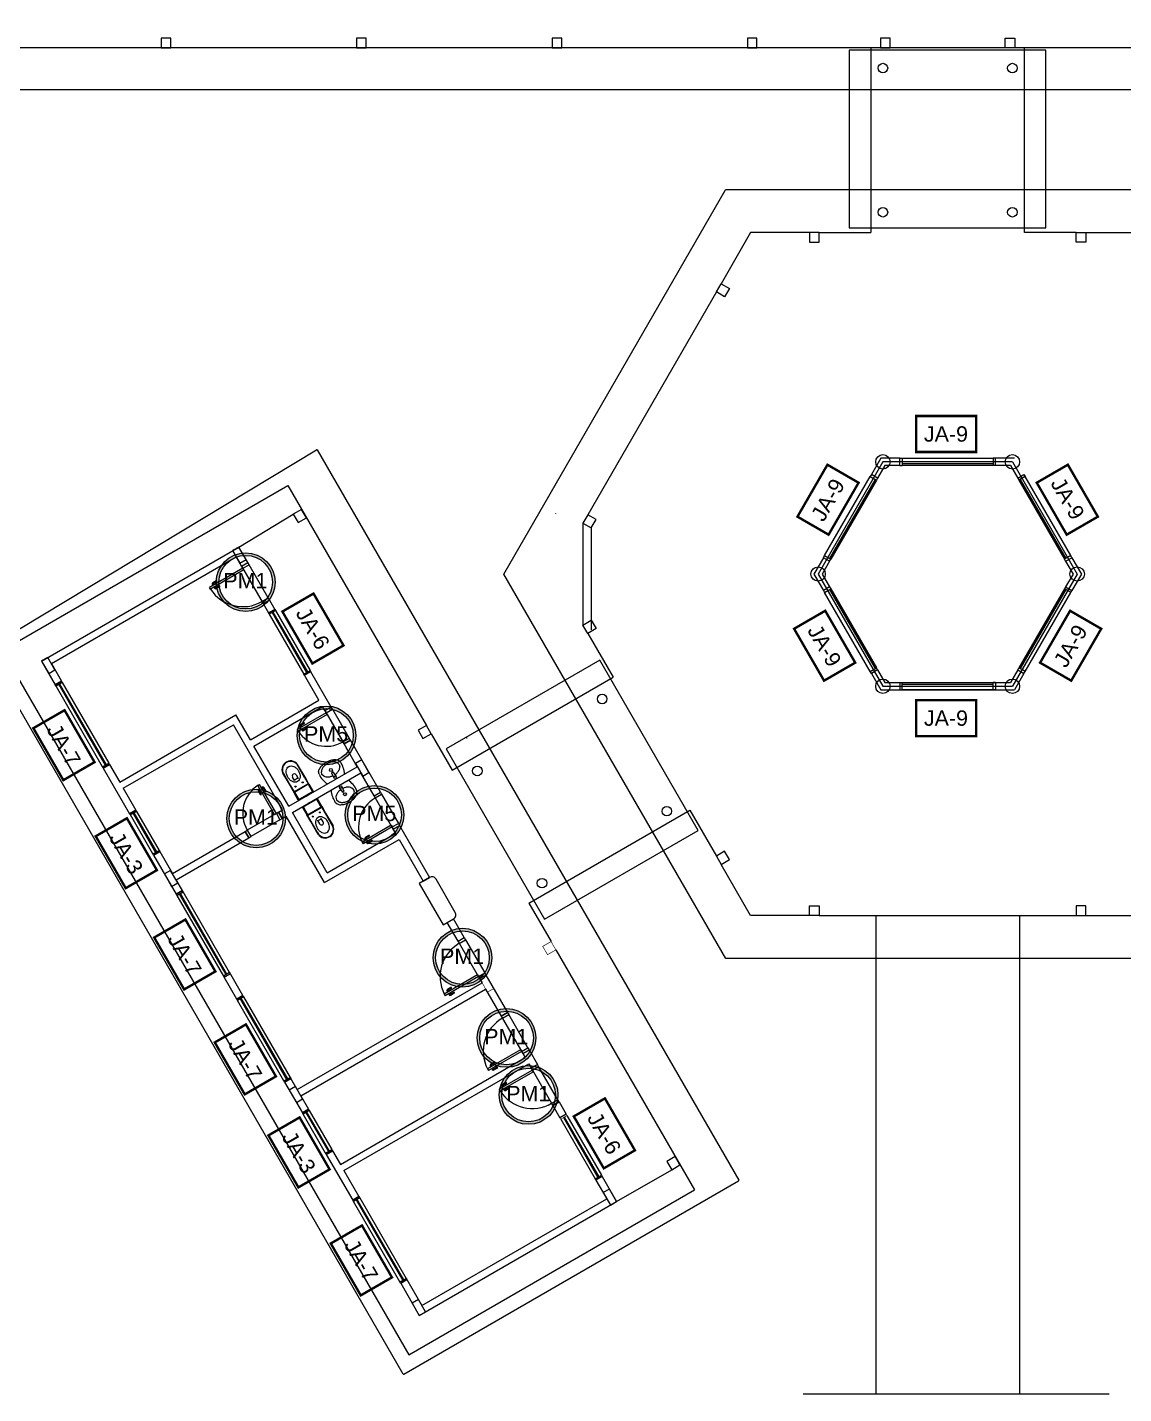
# Model space of a CAD drawing. Header units: inches. Extents: x 48 to 253, y 44 to 126.
# Drawn here: x 173.01 to 195.87, y 76.75 to 105.23 of the extents above; entities that cross this region are included whole.
import ezdxf

# ---------------------------------------------------------------- set-up
doc = ezdxf.new("R2010")
doc.units = ezdxf.units.IN
doc.header["$LTSCALE"] = 100
doc.header["$MEASUREMENT"] = 0
doc.layers.add('ARQ-SMB-1_100', color=1, linetype='Continuous')
doc.layers.add('ARQ-SMB-1_250', color=1, linetype='Continuous')
doc.layers.add('REV-FNDE', color=1, linetype='Continuous', lineweight=30)
doc.styles.add('ESC-50-A20', font='arial.ttf', dxfattribs={"height": 0.1})

msp = doc.modelspace()

# ---------------------------------------------------------------- hatches: boundary and pattern name
at = {"layer": 'ARQ-SMB-1_100'}
h = msp.add_hatch(color=252, dxfattribs=at)
edge = h.paths.add_edge_path()
edge.add_arc((177.565, 93.664), 0.612, 0, 360)
edge = h.paths.add_edge_path(flags=17)
edge.add_arc((177.565, 93.664), 0.559, 0, 360)
h = msp.add_hatch(color=252, dxfattribs=at)
edge = h.paths.add_edge_path()
edge.add_arc((179.249, 90.471), 0.612, 0, 360)
edge = h.paths.add_edge_path(flags=17)
edge.add_arc((179.249, 90.471), 0.559, 0, 360)
h = msp.add_hatch(color=252, dxfattribs=at)
edge = h.paths.add_edge_path()
edge.add_arc((180.251, 88.815), 0.612, 0, 360)
edge = h.paths.add_edge_path(flags=17)
edge.add_arc((180.251, 88.815), 0.559, 0, 360)
h = msp.add_hatch(color=252, dxfattribs=at)
edge = h.paths.add_edge_path()
edge.add_arc((177.782, 88.738), 0.612, 0, 360)
edge = h.paths.add_edge_path(flags=17)
edge.add_arc((177.782, 88.738), 0.559, 0, 360)
h = msp.add_hatch(color=252, dxfattribs=at)
edge = h.paths.add_edge_path()
edge.add_arc((182.084, 85.838), 0.612, 0, 360)
edge = h.paths.add_edge_path(flags=17)
edge.add_arc((182.084, 85.838), 0.559, 0, 360)
h = msp.add_hatch(color=252, dxfattribs=at)
edge = h.paths.add_edge_path()
edge.add_arc((183.003, 84.165), 0.612, 0, 360)
edge = h.paths.add_edge_path(flags=17)
edge.add_arc((183.003, 84.165), 0.559, 0, 360)
h = msp.add_hatch(color=252, dxfattribs=at)
edge = h.paths.add_edge_path()
edge.add_arc((183.462, 82.977), 0.612, 0, 360)
edge = h.paths.add_edge_path(flags=17)
edge.add_arc((183.462, 82.977), 0.559, 0, 360)

# ---------------------------------------------------------------- linework, layer by layer
at = {"layer": 'ARQ-SMB-1_100', "color": 252, "ltscale": 10, "const_width": 0.05}
for points in [[(191.541, 96.377), (192.791, 96.377), (192.791, 97.127), (191.541, 97.127)], [(189.716, 94.654), (190.341, 95.737), (189.692, 96.112), (189.067, 95.029)], [(194.68, 94.654), (194.055, 95.737), (194.704, 96.112), (195.329, 95.029)], [(178.33, 93.052), (178.955, 91.97), (179.604, 92.345), (178.979, 93.427)], [(189.622, 91.611), (188.997, 92.693), (189.646, 93.068), (190.271, 91.986)], [(194.774, 91.611), (195.399, 92.693), (194.75, 93.068), (194.125, 91.986)], [(191.541, 90.455), (192.791, 90.455), (192.791, 91.205), (191.541, 91.205)], [(173.139, 90.621), (173.764, 89.538), (174.414, 89.913), (173.789, 90.996)], [(174.439, 88.369), (175.064, 87.287), (175.714, 87.662), (175.089, 88.744)], [(175.658, 86.258), (176.283, 85.176), (176.933, 85.551), (176.308, 86.633)], [(176.921, 84.072), (177.546, 82.989), (178.195, 83.364), (177.57, 84.447)], [(184.405, 82.53), (185.03, 81.448), (185.679, 81.823), (185.054, 82.905)], [(178.039, 82.134), (178.664, 81.051), (179.314, 81.426), (178.689, 82.509)], [(179.339, 79.882), (179.964, 78.8), (180.614, 79.175), (179.989, 80.257)]]:
    msp.add_lwpolyline(points, close=True, dxfattribs=at)
at = {"layer": 'ARQ-SMB-1_100', "color": 252}
for centre, radius in [((177.565, 93.664), 0.612), ((177.565, 93.664), 0.559), ((179.249, 90.471), 0.612), ((179.249, 90.471), 0.559), ((180.251, 88.815), 0.612), ((177.782, 88.738), 0.612), ((177.782, 88.738), 0.559), ((180.251, 88.815), 0.559), ((182.084, 85.838), 0.612), ((182.084, 85.838), 0.559), ((183.003, 84.165), 0.612), ((183.003, 84.165), 0.559), ((183.462, 82.977), 0.612), ((183.462, 82.977), 0.559)]:
    msp.add_circle(centre, radius, dxfattribs=at)
at = {"layer": 'REV-FNDE', "color": 252, "ltscale": 10}
for p, q in [((221.398, 104.803), (162.998, 104.803)), ((190.598, 104.803), (190.598, 100.949)), ((193.798, 100.949), (193.798, 104.803)), ((182.943, 93.834), (187.568, 101.844)), ((187.576, 101.849), (196.82, 101.849)), ((189.518, 100.949), (190.598, 100.949)), ((194.878, 100.949), (193.798, 100.949)), ((195.078, 100.949), (196.306, 100.949)), ((187.376, 99.712), (184.696, 95.07)), ((172.141, 92.264), (179.041, 96.423)), ((179.055, 96.419), (187.842, 81.198)), ((190.848, 96.172), (189.498, 93.834)), ((190.805, 96.247), (190.608, 95.906)), ((190.891, 96.097), (190.738, 95.831)), ((191.198, 96.247), (190.805, 96.247)), ((193.548, 96.172), (190.848, 96.172)), ((191.198, 96.097), (190.891, 96.097)), ((191.198, 96.097), (191.198, 96.247)), ((191.198, 96.247), (191.248, 96.247)), ((191.198, 96.097), (191.248, 96.097)), ((191.248, 96.247), (191.248, 96.097)), ((191.248, 96.247), (193.148, 96.247)), ((193.148, 96.127), (191.248, 96.127)), ((193.148, 96.097), (191.248, 96.097)), ((193.198, 96.247), (193.148, 96.247)), ((193.148, 96.247), (193.148, 96.097)), ((193.198, 96.097), (193.148, 96.097)), ((193.591, 96.247), (193.198, 96.247)), ((193.198, 96.097), (193.198, 96.247)), ((193.505, 96.097), (193.198, 96.097)), ((193.505, 96.097), (193.658, 95.831)), ((193.548, 96.172), (194.898, 93.834)), ((189.633, 94.218), (190.583, 95.863)), ((190.687, 95.803), (189.737, 94.158)), ((190.713, 95.788), (189.763, 94.143)), ((190.608, 95.906), (190.583, 95.863)), ((190.583, 95.863), (190.713, 95.788)), ((190.738, 95.831), (190.608, 95.906)), ((190.738, 95.831), (190.713, 95.788)), ((193.658, 95.831), (193.788, 95.906)), ((193.658, 95.831), (193.683, 95.788)), ((193.813, 95.863), (193.683, 95.788)), ((193.683, 95.788), (194.633, 94.143)), ((193.709, 95.803), (194.659, 94.158)), ((193.788, 95.906), (193.813, 95.863)), ((194.763, 94.218), (193.813, 95.863)), ((172.489, 92.241), (178.443, 95.678)), ((178.443, 95.678), (181.331, 90.677)), ((177.422, 94.396), (178.557, 95.08)), ((184.596, 94.897), (184.596, 92.77)), ((184.77, 94.797), (184.77, 92.67)), ((173.309, 92.021), (177.422, 94.396)), ((177.61, 94.071), (177.422, 94.396)), ((173.514, 91.966), (177.367, 94.191)), ((177.48, 93.996), (177.367, 94.191)), ((177.48, 93.996), (177.61, 94.071)), ((177.48, 93.996), (177.61, 94.071)), ((177.48, 93.996), (177.93, 93.217)), ((177.505, 93.953), (177.48, 93.996)), ((177.505, 93.953), (177.635, 94.028)), ((177.635, 94.028), (177.61, 94.071)), ((178.035, 93.335), (177.635, 94.028)), ((189.608, 94.174), (189.411, 93.834)), ((189.738, 94.099), (189.585, 93.834)), ((189.608, 94.174), (189.633, 94.218)), ((189.738, 94.099), (189.608, 94.174)), ((189.633, 94.218), (189.763, 94.143)), ((189.738, 94.099), (189.763, 94.143)), ((194.763, 94.218), (194.633, 94.143)), ((194.658, 94.099), (194.633, 94.143)), ((194.658, 94.099), (194.788, 94.174)), ((194.658, 94.099), (194.811, 93.834)), ((194.788, 94.174), (194.763, 94.218)), ((194.788, 94.174), (194.985, 93.834)), ((177.505, 93.953), (176.812, 93.553)), ((177.525, 93.919), (176.832, 93.519)), ((176.952, 93.692), (176.883, 93.652)), ((177.525, 93.919), (177.505, 93.953)), ((187.571, 85.819), (182.943, 93.834)), ((189.411, 93.834), (189.608, 93.493)), ((189.498, 93.834), (190.848, 91.495)), ((189.585, 93.834), (189.738, 93.568)), ((194.898, 93.834), (193.548, 91.495)), ((194.811, 93.834), (194.658, 93.568)), ((194.985, 93.834), (194.788, 93.493)), ((176.832, 93.519), (176.812, 93.553)), ((176.91, 93.615), (176.866, 93.59)), ((176.866, 93.59), (176.869, 93.586)), ((176.872, 93.611), (176.879, 93.598)), ((176.889, 93.621), (176.897, 93.608)), ((176.891, 93.547), (176.889, 93.551)), ((176.935, 93.572), (176.891, 93.547)), ((176.962, 93.674), (176.893, 93.634)), ((176.912, 93.541), (176.904, 93.554)), ((176.91, 93.615), (176.912, 93.611)), ((176.929, 93.551), (176.922, 93.564)), ((176.935, 93.572), (176.932, 93.576)), ((177.012, 93.588), (176.943, 93.548)), ((177.022, 93.57), (176.953, 93.53)), ((189.738, 93.568), (189.608, 93.493)), ((189.608, 93.493), (189.633, 93.45)), ((189.633, 93.45), (189.763, 93.525)), ((190.583, 91.804), (189.633, 93.45)), ((189.737, 93.51), (190.687, 91.864)), ((189.738, 93.568), (189.763, 93.525)), ((189.763, 93.525), (190.713, 91.879)), ((194.633, 93.525), (193.683, 91.879)), ((194.659, 93.51), (193.709, 91.864)), ((193.813, 91.804), (194.763, 93.45)), ((194.658, 93.568), (194.633, 93.525)), ((194.763, 93.45), (194.633, 93.525)), ((194.658, 93.568), (194.788, 93.493)), ((194.788, 93.493), (194.763, 93.45)), ((177.905, 93.26), (178.035, 93.335)), ((177.93, 93.217), (177.905, 93.26)), ((177.93, 93.217), (178.06, 93.292)), ((177.93, 93.217), (178.06, 93.292)), ((177.93, 93.217), (178.042, 93.022)), ((178.06, 93.292), (178.035, 93.335)), ((178.06, 93.292), (178.172, 93.097)), ((178.172, 93.097), (178.042, 93.022)), ((178.172, 93.097), (178.042, 93.022)), ((178.057, 92.996), (178.777, 91.749)), ((178.114, 93.029), (178.834, 91.782)), ((178.131, 93.039), (178.851, 91.792)), ((178.187, 93.071), (178.907, 91.824)), ((184.696, 92.597), (185.226, 91.681)), ((180.849, 77.161), (172.137, 92.25)), ((172.489, 92.241), (180.964, 77.562)), ((173.309, 92.021), (173.596, 91.523)), ((173.514, 91.966), (173.726, 91.598)), ((178.922, 91.798), (178.792, 91.723)), ((178.922, 91.798), (178.792, 91.723)), ((178.922, 91.798), (178.792, 91.723)), ((178.922, 91.798), (178.792, 91.723)), ((179.092, 91.204), (178.792, 91.723)), ((179.347, 91.062), (178.922, 91.798)), ((190.583, 91.804), (190.713, 91.879)), ((190.608, 91.761), (190.583, 91.804)), ((190.738, 91.836), (190.608, 91.761)), ((190.608, 91.761), (190.805, 91.42)), ((190.738, 91.836), (190.713, 91.879)), ((190.738, 91.836), (190.891, 91.57)), ((193.658, 91.836), (193.505, 91.57)), ((193.788, 91.761), (193.591, 91.42)), ((193.658, 91.836), (193.683, 91.879)), ((193.658, 91.836), (193.788, 91.761)), ((193.813, 91.804), (193.683, 91.879)), ((193.788, 91.761), (193.813, 91.804)), ((173.726, 91.598), (173.596, 91.523)), ((173.596, 91.523), (173.726, 91.598)), ((173.726, 91.598), (173.596, 91.523)), ((174.581, 89.817), (173.611, 91.497)), ((173.668, 91.53), (174.638, 89.85)), ((173.685, 91.54), (174.655, 89.86)), ((173.741, 91.572), (174.711, 89.892)), ((181.87, 89.743), (185.226, 91.681)), ((190.805, 91.42), (193.591, 91.42)), ((190.848, 91.495), (193.548, 91.495)), ((190.891, 91.57), (193.505, 91.57)), ((191.198, 91.57), (191.198, 91.42)), ((191.198, 91.57), (191.248, 91.57)), ((191.198, 91.42), (191.248, 91.42)), ((191.248, 91.42), (191.248, 91.57)), ((191.248, 91.57), (193.148, 91.57)), ((191.248, 91.54), (193.148, 91.54)), ((193.148, 91.42), (191.248, 91.42)), ((193.148, 91.42), (193.148, 91.57)), ((193.198, 91.57), (193.148, 91.57)), ((193.198, 91.42), (193.148, 91.42)), ((193.198, 91.57), (193.198, 91.42)), ((177.663, 90.379), (179.092, 91.204)), ((174.939, 89.498), (177.363, 90.898)), ((177.663, 90.379), (177.363, 90.898)), ((177.738, 90.249), (179.167, 91.074)), ((179.242, 90.944), (178.636, 90.594)), ((179.262, 90.909), (178.656, 90.559)), ((179.217, 90.987), (179.167, 91.074)), ((179.347, 91.062), (179.217, 90.987)), ((179.217, 90.987), (179.347, 91.062)), ((179.217, 90.987), (179.617, 90.294)), ((179.242, 90.944), (179.217, 90.987)), ((179.242, 90.944), (179.372, 91.019)), ((179.262, 90.909), (179.242, 90.944)), ((179.262, 90.909), (179.592, 90.338)), ((179.372, 91.019), (179.347, 91.062)), ((179.372, 91.019), (179.722, 90.413)), ((175.014, 89.368), (177.309, 90.693)), ((178.334, 88.918), (177.309, 90.693)), ((178.656, 90.559), (178.636, 90.594)), ((178.734, 90.656), (178.69, 90.631)), ((178.69, 90.631), (178.693, 90.626)), ((178.696, 90.651), (178.703, 90.638)), ((178.776, 90.732), (178.707, 90.692)), ((178.713, 90.661), (178.721, 90.648)), ((178.715, 90.587), (178.713, 90.592)), ((178.759, 90.612), (178.715, 90.587)), ((178.786, 90.715), (178.717, 90.675)), ((178.736, 90.582), (178.728, 90.595)), ((178.734, 90.656), (178.736, 90.651)), ((178.753, 90.592), (178.746, 90.605)), ((178.759, 90.612), (178.756, 90.617)), ((178.836, 90.628), (178.767, 90.588)), ((178.846, 90.611), (178.777, 90.571)), ((179.592, 90.338), (179.722, 90.413)), ((179.617, 90.294), (179.592, 90.338)), ((179.747, 90.369), (179.617, 90.294)), ((179.617, 90.294), (179.747, 90.369)), ((179.892, 89.818), (179.617, 90.294)), ((179.747, 90.369), (179.722, 90.413)), ((180.372, 89.287), (179.747, 90.369)), ((181.431, 90.504), (181.87, 89.743)), ((178.463, 88.993), (177.738, 90.249)), ((179.705, 90.143), (179.667, 90.208)), ((174.726, 89.866), (174.596, 89.791)), ((174.596, 89.791), (174.726, 89.866)), ((174.726, 89.866), (174.596, 89.791)), ((174.596, 89.791), (175.146, 88.839)), ((174.726, 89.866), (174.939, 89.498)), ((178.463, 88.993), (179.892, 89.818)), ((179.155, 89.657), (179.142, 89.708)), ((179.354, 89.692), (179.385, 89.71)), ((179.385, 89.71), (179.452, 89.612)), ((179.476, 89.9), (179.513, 89.864)), ((179.513, 89.864), (179.526, 89.813)), ((177.819, 89.429), (177.854, 89.449)), ((178.169, 88.823), (177.819, 89.429)), ((178.204, 88.843), (177.854, 89.449)), ((178.538, 88.863), (179.967, 89.688)), ((178.58, 89.303), (178.857, 89.463)), ((178.602, 89.304), (178.845, 89.444)), ((178.872, 89.437), (178.955, 89.294)), ((178.884, 89.455), (178.972, 89.304)), ((179.354, 89.692), (179.405, 89.585)), ((180.242, 89.212), (179.967, 89.688)), ((175.014, 89.368), (175.276, 88.914)), ((177.871, 89.239), (177.831, 89.309)), ((177.842, 89.35), (177.855, 89.357)), ((177.847, 89.37), (177.852, 89.373)), ((177.872, 89.327), (177.847, 89.37)), ((177.888, 89.249), (177.848, 89.319)), ((177.852, 89.332), (177.865, 89.34)), ((177.872, 89.327), (177.877, 89.329)), ((177.891, 89.395), (177.886, 89.393)), ((177.916, 89.352), (177.891, 89.395)), ((177.911, 89.39), (177.898, 89.382)), ((177.921, 89.372), (177.908, 89.365)), ((177.916, 89.352), (177.911, 89.349)), ((177.975, 89.299), (177.935, 89.369)), ((177.992, 89.309), (177.952, 89.379)), ((178.66, 89.124), (178.573, 89.275)), ((178.677, 89.134), (178.595, 89.277)), ((178.972, 89.304), (178.66, 89.124)), ((179.062, 89.148), (178.75, 88.968)), ((179.127, 88.995), (179.045, 89.138)), ((179.149, 88.996), (179.062, 89.148)), ((179.589, 89.285), (179.522, 89.383)), ((179.62, 89.303), (179.568, 89.41)), ((179.589, 89.285), (179.62, 89.303)), ((179.818, 89.337), (179.78, 89.374)), ((179.831, 89.286), (179.818, 89.337)), ((180.242, 89.212), (180.372, 89.287)), ((180.242, 89.212), (180.372, 89.287)), ((180.642, 88.519), (180.242, 89.212)), ((180.242, 89.212), (180.267, 89.168)), ((180.267, 89.168), (180.397, 89.243)), ((180.372, 89.287), (180.397, 89.243)), ((180.397, 89.243), (180.747, 88.637)), ((175.146, 88.839), (175.276, 88.914)), ((175.276, 88.914), (175.146, 88.839)), ((175.235, 88.855), (175.705, 88.041)), ((175.291, 88.888), (175.761, 88.074)), ((178.247, 88.868), (177.597, 88.493)), ((178.204, 88.843), (178.247, 88.868)), ((178.247, 88.868), (178.334, 88.918)), ((178.322, 88.738), (178.247, 88.868)), ((178.247, 88.868), (178.322, 88.738)), ((179.263, 87.607), (178.538, 88.863)), ((178.75, 88.968), (178.838, 88.816)), ((178.767, 88.978), (178.85, 88.835)), ((178.865, 88.809), (179.142, 88.969)), ((178.877, 88.828), (179.12, 88.968)), ((179.459, 89.13), (179.497, 89.093)), ((183.47, 86.972), (186.826, 88.909)), ((186.826, 88.909), (187.376, 87.956)), ((175.631, 87.999), (175.161, 88.813)), ((175.218, 88.845), (175.688, 88.031)), ((178.279, 88.713), (177.672, 88.363)), ((178.169, 88.823), (178.204, 88.843)), ((178.204, 88.843), (178.279, 88.713)), ((178.279, 88.713), (178.322, 88.738)), ((178.322, 88.738), (178.409, 88.788)), ((179.209, 87.402), (178.409, 88.788)), ((180.597, 88.597), (179.991, 88.247)), ((180.617, 88.562), (180.011, 88.212)), ((180.597, 88.597), (180.617, 88.562)), ((180.617, 88.562), (180.747, 88.637)), ((180.617, 88.562), (180.642, 88.519)), ((180.642, 88.519), (180.772, 88.594)), ((180.642, 88.519), (180.772, 88.594)), ((180.747, 88.637), (180.772, 88.594)), ((180.772, 88.594), (181.397, 87.511)), ((176.039, 87.593), (177.554, 88.468)), ((176.114, 87.463), (177.629, 88.338)), ((177.554, 88.468), (177.597, 88.493)), ((177.629, 88.338), (177.554, 88.468)), ((177.554, 88.468), (177.629, 88.338)), ((177.597, 88.493), (177.672, 88.363)), ((177.629, 88.338), (177.672, 88.363)), ((179.209, 87.402), (180.767, 88.302)), ((179.263, 87.607), (180.692, 88.432)), ((180.089, 88.309), (180.045, 88.284)), ((180.045, 88.284), (180.048, 88.28)), ((180.051, 88.304), (180.058, 88.291)), ((180.131, 88.385), (180.062, 88.345)), ((180.068, 88.314), (180.076, 88.301)), ((180.141, 88.368), (180.072, 88.328)), ((180.089, 88.309), (180.091, 88.305)), ((180.191, 88.281), (180.122, 88.241)), ((180.692, 88.432), (180.642, 88.519)), ((180.767, 88.302), (181.267, 87.436)), ((175.646, 87.973), (175.776, 88.048)), ((175.776, 88.048), (175.646, 87.973)), ((175.776, 88.048), (176.039, 87.593)), ((179.991, 88.247), (180.011, 88.212)), ((180.07, 88.241), (180.068, 88.245)), ((180.114, 88.266), (180.07, 88.241)), ((180.091, 88.235), (180.083, 88.248)), ((180.108, 88.245), (180.101, 88.258)), ((180.114, 88.266), (180.111, 88.27)), ((180.201, 88.264), (180.132, 88.224)), ((175.646, 87.973), (176.115, 87.161)), ((176.245, 87.236), (176.114, 87.463)), ((181.267, 87.436), (181.397, 87.511)), ((176.245, 87.236), (176.115, 87.161)), ((176.115, 87.161), (176.245, 87.236)), ((176.245, 87.236), (176.115, 87.161)), ((177.156, 85.487), (176.186, 87.167)), ((177.174, 85.497), (176.204, 87.177)), ((177.23, 85.53), (176.26, 87.21)), ((176.13, 87.135), (177.1, 85.455)), ((183.47, 86.972), (183.931, 86.174)), ((181.767, 86.57), (181.897, 86.645)), ((181.992, 86.181), (181.767, 86.57)), ((182.122, 86.256), (181.897, 86.645)), ((189.518, 86.719), (194.878, 86.719)), ((190.698, 86.719), (190.698, 76.751)), ((193.698, 86.719), (193.698, 76.751)), ((195.078, 86.719), (196.306, 86.719)), ((181.992, 86.181), (182.122, 86.256)), ((181.992, 86.181), (182.122, 86.256)), ((182.455, 85.38), (181.992, 86.181)), ((181.992, 86.181), (182.017, 86.137)), ((182.017, 86.137), (182.147, 86.212)), ((182.122, 86.256), (182.147, 86.212)), ((182.147, 86.212), (182.547, 85.519)), ((184.031, 86.001), (186.918, 80.999)), ((196.825, 85.819), (187.571, 85.819)), ((177.245, 85.504), (177.115, 85.429)), ((177.115, 85.429), (177.245, 85.504)), ((177.245, 85.504), (177.115, 85.429)), ((177.507, 85.049), (177.226, 85.536)), ((182.397, 85.479), (181.705, 85.079)), ((182.417, 85.444), (181.725, 85.044)), ((182.397, 85.479), (182.417, 85.444)), ((182.417, 85.444), (182.547, 85.519)), ((182.417, 85.444), (182.442, 85.401)), ((182.442, 85.401), (182.572, 85.476)), ((182.442, 85.401), (182.572, 85.476)), ((182.547, 85.519), (182.572, 85.476)), ((182.572, 85.476), (183.022, 84.697)), ((177.377, 84.974), (177.115, 85.429)), ((178.639, 83.09), (182.492, 85.315)), ((178.714, 82.96), (182.567, 85.185)), ((181.844, 85.218), (181.775, 85.178)), ((181.782, 85.147), (181.789, 85.134)), ((181.854, 85.2), (181.785, 85.16)), ((182.442, 85.401), (182.492, 85.315)), ((182.567, 85.185), (182.892, 84.622)), ((177.507, 85.049), (177.377, 84.974)), ((177.377, 84.974), (177.507, 85.049)), ((177.507, 85.049), (177.377, 84.974)), ((178.362, 83.268), (177.392, 84.948)), ((177.449, 84.981), (178.419, 83.3)), ((177.466, 84.991), (178.436, 83.31)), ((177.522, 85.023), (178.492, 83.343)), ((181.705, 85.079), (181.725, 85.044)), ((181.802, 85.141), (181.759, 85.116)), ((181.759, 85.116), (181.761, 85.112)), ((181.764, 85.137), (181.772, 85.124)), ((181.784, 85.073), (181.781, 85.077)), ((181.827, 85.098), (181.784, 85.073)), ((181.804, 85.067), (181.797, 85.08)), ((181.802, 85.141), (181.805, 85.137)), ((181.822, 85.077), (181.814, 85.09)), ((181.827, 85.098), (181.825, 85.102)), ((181.904, 85.114), (181.835, 85.074)), ((181.914, 85.096), (181.845, 85.056)), ((183.022, 84.697), (182.892, 84.622)), ((182.892, 84.622), (183.022, 84.697)), ((182.892, 84.622), (183.342, 83.842)), ((182.892, 84.622), (182.917, 84.578)), ((182.917, 84.578), (183.047, 84.653)), ((183.022, 84.697), (183.047, 84.653)), ((183.447, 83.961), (183.047, 84.653)), ((179.539, 81.531), (183.392, 83.756)), ((183.297, 83.92), (182.605, 83.52)), ((183.317, 83.886), (182.625, 83.486)), ((183.297, 83.92), (183.317, 83.886)), ((183.317, 83.886), (183.447, 83.961)), ((183.317, 83.886), (183.342, 83.842)), ((183.342, 83.842), (183.472, 83.917)), ((183.342, 83.842), (183.472, 83.917)), ((183.342, 83.842), (183.392, 83.756)), ((183.447, 83.961), (183.472, 83.917)), ((183.472, 83.917), (183.647, 83.614)), ((179.614, 81.401), (183.467, 83.626)), ((182.605, 83.52), (182.625, 83.486)), ((182.702, 83.582), (182.659, 83.557)), ((182.659, 83.557), (182.661, 83.553)), ((182.664, 83.578), (182.672, 83.565)), ((182.744, 83.659), (182.675, 83.619)), ((182.684, 83.514), (182.681, 83.518)), ((182.682, 83.588), (182.689, 83.575)), ((182.727, 83.539), (182.684, 83.514)), ((182.754, 83.641), (182.685, 83.601)), ((182.704, 83.509), (182.697, 83.522)), ((182.702, 83.582), (182.705, 83.578)), ((182.722, 83.519), (182.714, 83.532)), ((182.727, 83.539), (182.725, 83.543)), ((182.804, 83.555), (182.735, 83.515)), ((182.814, 83.538), (182.745, 83.498)), ((183.542, 83.496), (182.85, 83.096)), ((183.562, 83.461), (182.87, 83.061)), ((183.467, 83.626), (183.517, 83.539)), ((183.517, 83.539), (183.647, 83.614)), ((183.517, 83.539), (183.647, 83.614)), ((183.517, 83.539), (183.967, 82.76)), ((183.542, 83.496), (183.517, 83.539)), ((183.542, 83.496), (183.672, 83.571)), ((183.562, 83.461), (183.542, 83.496)), ((183.672, 83.571), (183.647, 83.614)), ((184.072, 82.878), (183.672, 83.571)), ((178.507, 83.317), (178.377, 83.242)), ((178.377, 83.242), (178.507, 83.317)), ((178.507, 83.317), (178.377, 83.242)), ((178.377, 83.242), (178.746, 82.603)), ((178.639, 83.09), (178.507, 83.317)), ((182.947, 83.158), (182.904, 83.133)), ((182.909, 83.153), (182.917, 83.14)), ((182.989, 83.234), (182.92, 83.194)), ((182.927, 83.163), (182.934, 83.15)), ((182.999, 83.217), (182.93, 83.177)), ((182.947, 83.158), (182.95, 83.154)), ((178.714, 82.96), (178.876, 82.678)), ((182.87, 83.061), (182.85, 83.096)), ((182.904, 83.133), (182.906, 83.129)), ((182.929, 83.09), (182.926, 83.094)), ((182.972, 83.115), (182.929, 83.09)), ((182.949, 83.084), (182.942, 83.097)), ((182.967, 83.094), (182.959, 83.107)), ((182.972, 83.115), (182.97, 83.119)), ((183.049, 83.131), (182.98, 83.091)), ((183.059, 83.113), (182.99, 83.073)), ((183.942, 82.803), (184.072, 82.878)), ((184.097, 82.835), (184.072, 82.878)), ((178.746, 82.603), (178.876, 82.678)), ((178.876, 82.678), (178.746, 82.603)), ((178.818, 82.61), (179.288, 81.796)), ((178.835, 82.62), (179.305, 81.806)), ((178.891, 82.652), (179.361, 81.838)), ((183.967, 82.76), (183.942, 82.803)), ((184.097, 82.835), (183.967, 82.76)), ((183.967, 82.76), (184.097, 82.835)), ((183.967, 82.76), (184.117, 82.5)), ((184.097, 82.835), (184.247, 82.575)), ((179.231, 81.763), (178.761, 82.577)), ((184.247, 82.575), (184.117, 82.5)), ((184.247, 82.575), (184.117, 82.5)), ((184.132, 82.474), (184.852, 81.227)), ((184.189, 82.507), (184.909, 81.259)), ((184.206, 82.517), (184.926, 81.269)), ((184.262, 82.549), (184.982, 81.302)), ((179.246, 81.737), (179.376, 81.812)), ((179.376, 81.812), (179.246, 81.737)), ((179.246, 81.737), (179.796, 80.785)), ((179.376, 81.812), (179.539, 81.531)), ((179.614, 81.401), (179.926, 80.86)), ((180.863, 77.157), (187.839, 81.184)), ((184.997, 81.276), (184.867, 81.201)), ((184.997, 81.276), (184.867, 81.201)), ((184.867, 81.201), (185.092, 80.811)), ((184.997, 81.276), (185.297, 80.756)), ((185.297, 80.756), (186.445, 81.419)), ((180.964, 77.562), (186.918, 80.999)), ((179.926, 80.86), (179.796, 80.785)), ((179.796, 80.785), (179.926, 80.86)), ((179.926, 80.86), (179.796, 80.785)), ((180.781, 79.079), (179.811, 80.759)), ((179.868, 80.791), (180.838, 79.111)), ((179.885, 80.801), (180.855, 79.121)), ((179.941, 80.834), (180.911, 79.154)), ((181.184, 78.381), (185.297, 80.756)), ((181.239, 78.586), (185.092, 80.811)), ((180.926, 79.128), (180.796, 79.053)), ((180.796, 79.053), (180.926, 79.128)), ((180.926, 79.128), (180.796, 79.053)), ((180.796, 79.053), (181.184, 78.381)), ((180.926, 79.128), (181.239, 78.586)), ((189.186, 76.751), (195.562, 76.751))]:
    msp.add_line(p, q, dxfattribs=at)
for points in [[(162.698, 113.553), (221.698, 113.553), (221.698, 103.928), (162.698, 103.928)], [(176.003, 105.003), (175.803, 105.003), (175.803, 104.803), (176.003, 104.803)], [(180.073, 105.003), (179.873, 105.003), (179.873, 104.803), (180.073, 104.803)], [(184.153, 105.003), (183.953, 105.003), (183.953, 104.803), (184.153, 104.803)], [(188.223, 105.003), (188.023, 105.003), (188.023, 104.803), (188.223, 104.803)], [(190.997, 105.003), (190.797, 105.003), (190.797, 104.803), (190.997, 104.803)], [(193.398, 105.003), (193.598, 105.003), (193.598, 104.803), (193.398, 104.803)], [(190.148, 101.051), (194.248, 101.051), (194.248, 104.751), (190.148, 104.751)], [(189.318, 100.749), (189.518, 100.749), (189.518, 100.949), (189.318, 100.949)], [(195.078, 100.749), (194.878, 100.749), (194.878, 100.949), (195.078, 100.949)], [(187.649, 99.785), (187.549, 99.612), (187.376, 99.712), (187.476, 99.885)], [(178.657, 94.907), (178.831, 95.007), (178.731, 95.18), (178.557, 95.08)], [(178.657, 94.907), (178.831, 95.007), (178.731, 95.18), (178.557, 95.08)], [(184.77, 94.797), (184.87, 94.97), (184.696, 95.07), (184.596, 94.897)], [(177.292, 94.321), (177.442, 94.061), (177.572, 94.136), (177.422, 94.396)], [(178.172, 93.097), (178.187, 93.071), (178.057, 92.996), (178.042, 93.022)], [(184.77, 92.87), (184.87, 92.697), (184.696, 92.597), (184.596, 92.77)], [(173.309, 92.021), (173.459, 91.761), (173.589, 91.836), (173.439, 92.096)], [(178.907, 91.824), (178.922, 91.798), (178.792, 91.723), (178.777, 91.749)], [(173.726, 91.598), (173.741, 91.572), (173.611, 91.497), (173.596, 91.523)], [(181.257, 90.404), (181.431, 90.504), (181.331, 90.677), (181.157, 90.577)], [(181.257, 90.404), (181.431, 90.504), (181.331, 90.677), (181.157, 90.577)], [(174.711, 89.892), (174.726, 89.866), (174.596, 89.791), (174.581, 89.817)], [(179.855, 89.883), (180.005, 89.623), (180.135, 89.698), (179.985, 89.958)], [(175.276, 88.914), (175.291, 88.888), (175.161, 88.813), (175.146, 88.839)], [(175.761, 88.074), (175.776, 88.048), (175.646, 87.973), (175.631, 87.999)], [(187.649, 87.882), (187.549, 88.056), (187.376, 87.956), (187.476, 87.782)], [(175.871, 87.583), (176.021, 87.323), (176.151, 87.398), (176.001, 87.658)], [(176.26, 87.21), (176.245, 87.236), (176.115, 87.161), (176.13, 87.135)], [(189.318, 86.919), (189.518, 86.919), (189.518, 86.719), (189.318, 86.719)], [(195.078, 86.919), (194.878, 86.919), (194.878, 86.719), (195.078, 86.719)], [(177.245, 85.504), (177.23, 85.53), (177.1, 85.455), (177.115, 85.429)], [(177.507, 85.049), (177.522, 85.023), (177.392, 84.948), (177.377, 84.974)], [(178.492, 83.343), (178.507, 83.317), (178.377, 83.242), (178.362, 83.268)], [(178.471, 83.08), (178.621, 82.82), (178.751, 82.895), (178.601, 83.155)], [(178.876, 82.678), (178.891, 82.652), (178.761, 82.577), (178.746, 82.603)], [(179.361, 81.838), (179.376, 81.812), (179.246, 81.737), (179.231, 81.763)], [(186.445, 81.419), (186.618, 81.519), (186.518, 81.692), (186.345, 81.592)], [(184.982, 81.302), (184.997, 81.276), (184.867, 81.201), (184.852, 81.227)], [(185.017, 80.941), (185.167, 80.681), (185.297, 80.756), (185.147, 81.016)], [(179.926, 80.86), (179.941, 80.834), (179.811, 80.759), (179.796, 80.785)], [(180.911, 79.154), (180.926, 79.128), (180.796, 79.053), (180.781, 79.079)], [(181.034, 78.641), (181.184, 78.381), (181.314, 78.456), (181.164, 78.716)]]:
    msp.add_lwpolyline(points, close=True, dxfattribs=at)
for points in [[(189.318, 100.949), (188.09, 100.949), (187.476, 99.885)], [(183.791, 86.639), (186.996, 88.487), (184.949, 92.036), (181.744, 90.188), (183.791, 86.639)], [(178.793, 89.593), (178.638, 89.862)], [(178.802, 89.598), (178.647, 89.867)], [(178.335, 89.687), (178.49, 89.418)], [(178.344, 89.692), (178.499, 89.423)], [(178.49, 89.418), (178.573, 89.275)], [(178.499, 89.423), (178.573, 89.295)], [(178.582, 89.531), (178.541, 89.603)], [(178.617, 89.647), (178.658, 89.575)], [(178.793, 89.593), (178.867, 89.465)], [(178.884, 89.455), (178.802, 89.598)], [(178.614, 89.243), (178.603, 89.236), (178.586, 89.266), (178.597, 89.273)], [(178.824, 89.201), (178.786, 89.179), (178.779, 89.192)], [(178.824, 89.201), (178.862, 89.223), (178.854, 89.236)], [(178.83, 88.869), (178.819, 88.862), (178.836, 88.832), (178.848, 88.839)], [(178.899, 89.071), (178.861, 89.049), (178.868, 89.036)], [(178.899, 89.071), (178.937, 89.093), (178.944, 89.08)], [(179.149, 88.996), (179.232, 88.853)], [(179.223, 88.848), (179.149, 88.976)], [(179.223, 88.848), (179.378, 88.58)], [(179.232, 88.853), (179.387, 88.585)], [(178.92, 88.673), (178.838, 88.816)], [(178.929, 88.678), (178.855, 88.806)], [(179.075, 88.405), (178.92, 88.673)], [(179.084, 88.41), (178.929, 88.678)], [(179.064, 88.697), (179.105, 88.625)], [(179.181, 88.669), (179.14, 88.741)], [(189.318, 86.719), (188.09, 86.719), (187.476, 87.782)]]:
    msp.add_lwpolyline(points, dxfattribs=at)
for points in [[(178.646, 89.508, -0.132432), (178.599, 89.496, -0.106687), (178.54, 89.509, -0.083205), (178.488, 89.544, -0.071858), (178.443, 89.601, -0.071858), (178.416, 89.668, -0.083205), (178.412, 89.731, -0.106687), (178.43, 89.788, -0.132432), (178.464, 89.823, -0.132432), (178.512, 89.835, -0.106687), (178.57, 89.822, -0.083205), (178.622, 89.787, -0.071858), (178.667, 89.73, -0.071858), (178.694, 89.663, -0.083205), (178.699, 89.6, -0.106687), (178.68, 89.543, -0.132432)], [(179.076, 88.763, 0.132432), (179.042, 88.729, 0.106687), (179.023, 88.672, 0.083205), (179.028, 88.609, 0.071858), (179.055, 88.542, 0.071858), (179.1, 88.485, 0.083205), (179.152, 88.449, 0.106687), (179.21, 88.436, 0.132432), (179.258, 88.449, 0.132432), (179.292, 88.484, 0.106687), (179.31, 88.541, 0.083205), (179.306, 88.603, 0.071858), (179.279, 88.671, 0.071858), (179.234, 88.728, 0.083205), (179.182, 88.763, 0.106687), (179.123, 88.776, 0.132432)], [(181.181, 87.386), (181.681, 86.52), (181.897, 86.645, 0.414214), (181.934, 86.782), (181.534, 87.475, 0.414214), (181.397, 87.511)]]:
    msp.add_lwpolyline(points, format="xyb", close=True, dxfattribs=at)
for points in [[(179.094, 89.663), (179.084, 89.713, -0.105935), (179.11, 89.786, -0.069568), (179.163, 89.851, -0.055787), (179.246, 89.912, -0.055787), (179.341, 89.954, -0.069568), (179.424, 89.968, -0.105935), (179.5, 89.953), (179.539, 89.919)], [(179.384, 89.628, -0.04979), (179.327, 89.607, -0.08069), (179.257, 89.601, -0.107047), (179.192, 89.62), (179.155, 89.657)], [(179.434, 89.074), (179.472, 89.041, 0.105935), (179.549, 89.026, 0.069568), (179.631, 89.039, 0.055787), (179.726, 89.081, 0.055787), (179.81, 89.143, 0.069568), (179.863, 89.207, 0.105935), (179.888, 89.281), (179.878, 89.331)], [(179.549, 89.343, 0.04979), (179.503, 89.304, 0.08069), (179.462, 89.246, 0.107047), (179.446, 89.181), (179.459, 89.13)]]:
    msp.add_lwpolyline(points, format="xyb", dxfattribs=at)
at = {"layer": 'REV-FNDE', "color": 252, "ltscale": 10, "const_width": 0.0133}
for points in [[(183.857, 85.901), (184.031, 86.001), (183.931, 86.174), (183.757, 86.074)], [(183.857, 85.901), (184.031, 86.001), (183.931, 86.174), (183.757, 86.074)], [(182.455, 85.38), (182.605, 85.12), (182.735, 85.195), (182.585, 85.455)], [(184.247, 82.575), (184.262, 82.549), (184.132, 82.474), (184.117, 82.5)]]:
    msp.add_lwpolyline(points, close=True, dxfattribs=at)
at = {"layer": 'REV-FNDE', "color": 252, "ltscale": 10}
for centre, radius in [((190.848, 104.378), 0.1), ((193.548, 104.378), 0.1), ((190.848, 101.374), 0.1), ((193.548, 101.374), 0.1), ((190.848, 96.172), 0.15), ((190.848, 96.172), 0.15), ((193.548, 96.172), 0.15), ((193.548, 96.172), 0.15), ((189.498, 93.834), 0.15), ((189.498, 93.834), 0.15), ((194.898, 93.834), 0.15), ((194.898, 93.834), 0.15), ((190.848, 91.495), 0.15), ((190.848, 91.495), 0.15), ((190.848, 91.495), 0.15), ((190.848, 91.495), 0.15), ((193.548, 91.495), 0.15), ((193.548, 91.495), 0.15), ((184.996, 91.23), 0.1), ((179.341, 89.749), 0.0313), ((182.393, 89.73), 0.1), ((178.753, 89.49), 0.0112), ((179.428, 89.598), 0.027), ((179.545, 89.396), 0.027), ((178.603, 89.403), 0.0112), ((179.632, 89.245), 0.0313), ((179.113, 88.865), 0.0112), ((186.344, 88.891), 0.1), ((178.963, 88.778), 0.0112), ((183.742, 87.391), 0.1)]:
    msp.add_circle(centre, radius, dxfattribs=at)
for centre, radius, start, end in [((187.576, 101.839), 0.01, 90, 150), ((179.046, 96.414), 0.01, 30, 121.0809), ((183.73, 95.176), 0.01, 150, 180), ((184.03, 95.095), 0.01, 150, 180), ((176.957, 93.683), 0.01, 300, 120), ((177.504, 93.953), 0.8, 212.866, 300.0717), ((176.898, 93.626), 0.03, 120, 210), ((176.898, 93.626), 0.01, 120, 210), ((176.938, 93.556), 0.03, 210, 300), ((176.938, 93.556), 0.01, 210, 300), ((177.017, 93.579), 0.01, 300, 120), ((179.242, 90.943), 0.7, 212.866, 300.0717), ((178.722, 90.666), 0.03, 120, 210), ((178.722, 90.666), 0.01, 120, 210), ((178.762, 90.597), 0.03, 210, 300), ((178.762, 90.597), 0.01, 210, 300), ((178.781, 90.724), 0.01, 300, 120), ((178.841, 90.62), 0.01, 300, 120), ((182.179, 90.428), 0.01, 210, 300), ((178.501, 89.759), 0.181, 36.6071, 216.6071), ((178.501, 89.759), 0.171, 36.6071, 216.6071), ((179.301, 89.704), 0.159, 154.1425, 178.5828), ((179.356, 89.677), 0.22, 135.6896, 154.1425), ((179.416, 89.618), 0.304, 120, 135.6896), ((179.416, 89.618), 0.304, 104.3104, 120), ((179.395, 89.7), 0.22, 85.8575, 104.3104), ((179.4, 89.761), 0.159, 61.4172, 85.8575), ((179.312, 89.844), 0.22, 315.6896, 334.1425), ((179.368, 89.817), 0.159, 334.1425, 358.5828), ((179.088, 89.618), 0.542, 5.0201, 33.7898), ((178.203, 88.844), 0.7, 122.866, 210.0717), ((178.579, 89.625), 0.0439, 30, 210), ((178.677, 89.454), 0.122, 98.9578, 141.0422), ((178.855, 89.427), 0.02, 30, 120), ((178.867, 89.445), 0.02, 30, 120), ((179.58, 89.902), 0.542, 206.2102, 234.9799), ((179.252, 89.902), 0.304, 304.5147, 315.6896), ((179.392, 89.092), 0.542, 26.2102, 54.9799), ((177.857, 89.324), 0.03, 120, 210), ((177.857, 89.324), 0.01, 120, 210), ((177.88, 89.244), 0.01, 210, 30), ((177.926, 89.364), 0.03, 30, 120), ((177.926, 89.364), 0.01, 30, 120), ((177.983, 89.304), 0.01, 210, 30), ((178.59, 89.285), 0.02, 120, 210), ((178.612, 89.287), 0.02, 120, 210), ((179.884, 89.376), 0.542, 185.0201, 213.7898), ((179.72, 89.091), 0.304, 104.3104, 115.4853), ((179.699, 89.173), 0.22, 85.8575, 104.3104), ((179.556, 89.375), 0.304, 300, 315.6896), ((179.704, 89.234), 0.159, 61.4172, 85.8575), ((179.616, 89.317), 0.22, 315.6896, 334.1425), ((179.672, 89.29), 0.159, 334.1425, 358.5828), ((180.617, 88.562), 0.7, 119.9283, 207.134), ((179.11, 88.985), 0.02, 300, 30), ((179.132, 88.986), 0.02, 300, 30), ((179.573, 89.233), 0.159, 241.4172, 265.8575), ((179.577, 89.294), 0.22, 265.8575, 284.3104), ((179.556, 89.375), 0.304, 284.3104, 300), ((178.855, 88.826), 0.02, 210, 300), ((178.867, 88.845), 0.02, 210, 300), ((179.221, 88.513), 0.181, 203.3929, 23.3929), ((179.221, 88.513), 0.171, 203.3929, 23.3929), ((179.045, 88.818), 0.122, 278.9578, 321.0422), ((179.143, 88.647), 0.0439, 210, 30), ((180.077, 88.319), 0.03, 120, 210), ((180.077, 88.319), 0.01, 120, 210), ((180.136, 88.377), 0.01, 300, 120), ((180.196, 88.273), 0.01, 300, 120), ((180.117, 88.25), 0.03, 210, 300), ((180.117, 88.25), 0.01, 210, 300), ((182.417, 85.444), 0.8, 119.9283, 207.134), ((181.79, 85.152), 0.03, 120, 210), ((181.79, 85.152), 0.01, 120, 210), ((181.849, 85.209), 0.01, 300, 120), ((181.83, 85.082), 0.03, 210, 300), ((181.83, 85.082), 0.01, 210, 300), ((181.909, 85.105), 0.01, 300, 120), ((183.317, 83.885), 0.8, 119.9283, 207.134), ((182.69, 83.593), 0.03, 120, 210), ((182.69, 83.593), 0.01, 120, 210), ((182.73, 83.524), 0.03, 210, 300), ((182.73, 83.524), 0.01, 210, 300), ((182.749, 83.65), 0.01, 300, 120), ((182.809, 83.546), 0.01, 300, 120), ((182.935, 83.168), 0.03, 120, 210), ((182.935, 83.168), 0.01, 120, 210), ((182.994, 83.226), 0.01, 300, 120), ((183.542, 83.495), 0.8, 212.866, 300.0717), ((182.975, 83.099), 0.03, 210, 300), ((182.975, 83.099), 0.01, 210, 300), ((183.054, 83.122), 0.01, 300, 120), ((187.834, 81.193), 0.01, 300, 30), ((180.858, 77.166), 0.01, 210, 300)]:
    msp.add_arc(centre, radius, start, end, dxfattribs=at)

# ---------------------------------------------------------------- texts
at = {"layer": 'ARQ-SMB-1_250', "style": 'ESC-50-A20'}
for tag, p in [('JA-9', (191.703, 96.593)), ('PM1', (177.099, 93.535)), ('JA-9', (191.703, 90.671)), ('PM5', (178.782, 90.341)), ('PM1', (177.316, 88.608)), ('PM5', (179.785, 88.685)), ('PM1', (181.617, 85.708)), ('PM1', (182.537, 84.035)), ('PM1', (182.996, 82.847))]:
    msp.add_attdef(tag, p, '', height=0.32, dxfattribs=at)
for tag, p, rotation in [('JA-9', (189.61, 94.902), 60), ('JA-9', (194.333, 95.727), 300), ('JA-6', (178.598, 93.02), 300), ('JA-9', (189.264, 92.661), 300), ('JA-9', (194.668, 91.859), 60), ('JA-7', (173.407, 90.589), 300), ('JA-3', (174.707, 88.337), 300), ('JA-7', (175.926, 86.226), 300), ('JA-7', (177.188, 84.04), 300), ('JA-6', (184.673, 82.498), 300), ('JA-3', (178.307, 82.102), 300), ('JA-7', (179.607, 79.85), 300)]:
    msp.add_attdef(tag, p, '', height=0.32, rotation=rotation, dxfattribs=at)

doc.saveas('drawing.dxf')
